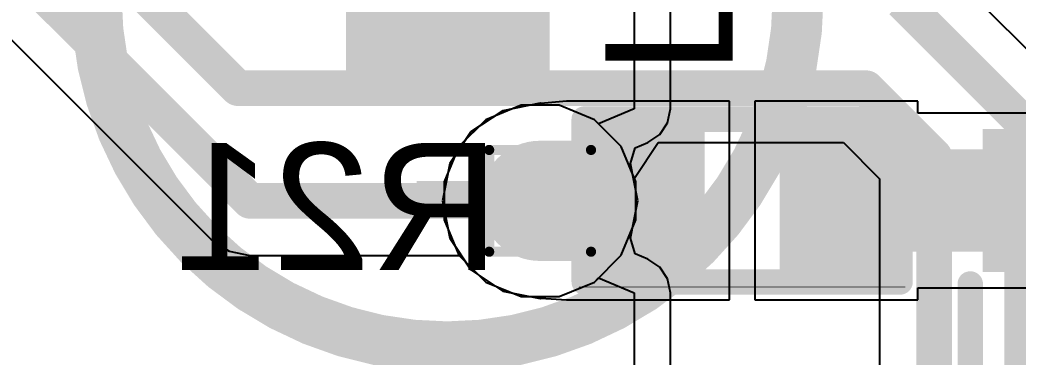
# Model space of a CAD drawing. Header units: inches. Extents: x -13 to 254, y -7 to 63.
# Drawn here: x -2.63 to 2.347, y 13.199 to 14.881 of the extents above; entities that cross this region are included whole.
import ezdxf

# ---------------------------------------------------------------- set-up
doc = ezdxf.new("R2010")
doc.units = ezdxf.units.IN
for name, color, linetype in [('Bottom Layer', 5, 'Continuous'), ('Bottom Overlay', 54, 'Continuous'), ('Bottom Paste', 16, 'Continuous'), ('Bottom Solder', 6, 'Continuous'), ('Dimensions', 6, 'Continuous'), ('Drill Drawing', 1, 'Continuous'), ('GND', 16, 'Continuous'), ('POWER', 76, 'Continuous'), ('Top Layer', 1, 'Continuous'), ('Top Overlay', 2, 'Continuous'), ('Top Paste', 8, 'Continuous'), ('Top Solder', 216, 'Continuous'), ('Via Holes', 16, 'Continuous')]:
    doc.layers.add(name, color=color, linetype=linetype)
doc.styles.add('Arial', font='', dxfattribs={"height": 0.2})
doc.styles.get('Arial').set_extended_font_data('Arial')

# ---------------------------------------------------------------- blocks, each defined once
blk = doc.blocks.new('LED_0402_29')
at = {"layer": 'Top Layer'}
for points in [[(-0.785, 0.36), (-0.165, 0.36), (-0.165, -0.36), (-0.785, -0.36)], [(0.165, 0.36), (0.785, 0.36), (0.785, -0.36), (0.165, -0.36)]]:
    blk.add_hatch(color=1, dxfattribs=at).paths.add_polyline_path(points)
at = {"layer": 'Top Overlay'}
blk.add_hatch(color=2, dxfattribs=at).paths.add_polyline_path([(0.9395, -0.5075), (1.5491, -0.5075), (1.5491, 0.5085), (0.9395, 0.5085)])
at = {"layer": 'Top Paste'}
for points in [[(-0.785, 0.36), (-0.165, 0.36), (-0.165, -0.36), (-0.785, -0.36)], [(0.165, 0.36), (0.785, 0.36), (0.785, -0.36), (0.165, -0.36)]]:
    blk.add_hatch(color=8, dxfattribs=at).paths.add_polyline_path(points)
at = {"layer": 'Top Solder'}
for points in [[(-0.8866, 0.4616), (-0.0634, 0.4616), (-0.0634, -0.4616), (-0.8866, -0.4616)], [(0.0634, 0.4616), (0.8866, 0.4616), (0.8866, -0.4616), (0.0634, -0.4616)]]:
    blk.add_hatch(color=216, dxfattribs=at).paths.add_polyline_path(points)
at = {"layer": 'Top Overlay'}
for points in [[(0.9398, 0.4572, 0.127, 0.127, 0), (-0.889, 0.4572, 0.127, 0.127, 0)], [(-0.889, -0.4572, 0.127, 0.127, 0), (-0.889, 0.4572, 0.127, 0.127, 0)], [(0.9398, -0.4572, 0.127, 0.127, 0), (0.9398, 0.4572, 0.127, 0.127, 0)], [(0.9398, -0.4572, 0.127, 0.127, 0), (-0.889, -0.4572, 0.127, 0.127, 0)]]:
    blk.add_lwpolyline(points, format="xyseb", dxfattribs=at)
for points in [[(-0.9207, 0.4572, 0.0635, 0.0635, 1), (-0.8572, 0.4572, 0.0635, 0.0635, 1)], [(-0.9207, 0.4572, 0.0635, 0.0635, 1), (-0.8572, 0.4572, 0.0635, 0.0635, 1)], [(0.908, 0.4572, 0.0635, 0.0635, 1), (0.9715, 0.4572, 0.0635, 0.0635, 1)], [(0.908, 0.4572, 0.0635, 0.0635, 1), (0.9715, 0.4572, 0.0635, 0.0635, 1)], [(-0.9207, -0.4572, 0.0635, 0.0635, 1), (-0.8572, -0.4572, 0.0635, 0.0635, 1)], [(-0.9207, -0.4572, 0.0635, 0.0635, 1), (-0.8572, -0.4572, 0.0635, 0.0635, 1)], [(0.908, -0.4572, 0.0635, 0.0635, 1), (0.9715, -0.4572, 0.0635, 0.0635, 1)], [(0.908, -0.4572, 0.0635, 0.0635, 1), (0.9715, -0.4572, 0.0635, 0.0635, 1)]]:
    blk.add_lwpolyline(points, format="xyseb", close=True, dxfattribs=at)
blk = doc.blocks.new('R___0402_B_33')
at = {"layer": 'Bottom Layer'}
for points in [[(-0.2413, 0.3175), (-0.2413, -0.3175), (-0.6985, -0.3175), (-0.6985, 0.3175)], [(0.6985, 0.3175), (0.6985, -0.3175), (0.2413, -0.3175), (0.2413, 0.3175)]]:
    blk.add_hatch(color=5, dxfattribs=at).paths.add_polyline_path(points)
at = {"layer": 'Bottom Paste'}
for points in [[(-0.2413, 0.3175), (-0.2413, -0.3175), (-0.6985, -0.3175), (-0.6985, 0.3175)], [(0.6985, 0.3175), (0.6985, -0.3175), (0.2413, -0.3175), (0.2413, 0.3175)]]:
    blk.add_hatch(color=16, dxfattribs=at).paths.add_polyline_path(points)
at = {"layer": 'Bottom Solder'}
for points in [[(-0.1863, 0.3725), (-0.1863, -0.3725), (-0.7535, -0.3725), (-0.7535, 0.3725)], [(0.7535, 0.3725), (0.7535, -0.3725), (0.1863, -0.3725), (0.1863, 0.3725)]]:
    blk.add_hatch(color=6, dxfattribs=at).paths.add_polyline_path(points)
at = {"layer": 'Bottom Overlay'}
for points in [[(-0.7874, 0.4064, 0.127, 0.127, 0), (-0.7874, -0.4064, 0.127, 0.127, 0)], [(0.7874, 0.4064, 0.127, 0.127, 0), (-0.7874, 0.4064, 0.127, 0.127, 0)], [(0.7874, 0.4064, 0.127, 0.127, 0), (0.7874, -0.4064, 0.127, 0.127, 0)], [(0.8128, 0.4318, 0.00323, 0.00323, 0), (-0.8128, 0.4318, 0.00323, 0.00323, 0)], [(0.7874, -0.4064, 0.127, 0.127, 0), (-0.7874, -0.4064, 0.127, 0.127, 0)]]:
    blk.add_lwpolyline(points, format="xyseb", dxfattribs=at)
for points in [[(-0.8191, 0.4064, 0.0635, 0.0635, 1), (-0.7556, 0.4064, 0.0635, 0.0635, 1)], [(-0.8191, 0.4064, 0.0635, 0.0635, 1), (-0.7556, 0.4064, 0.0635, 0.0635, 1)], [(0.7556, 0.4064, 0.0635, 0.0635, 1), (0.8191, 0.4064, 0.0635, 0.0635, 1)], [(0.7556, 0.4064, 0.0635, 0.0635, 1), (0.8191, 0.4064, 0.0635, 0.0635, 1)], [(-0.8136, 0.4318, 0.00161, 0.00161, 1), (-0.812, 0.4318, 0.00161, 0.00161, 1)], [(0.812, 0.4318, 0.00161, 0.00161, 1), (0.8136, 0.4318, 0.00161, 0.00161, 1)], [(-0.8191, -0.4064, 0.0635, 0.0635, 1), (-0.7556, -0.4064, 0.0635, 0.0635, 1)], [(-0.8191, -0.4064, 0.0635, 0.0635, 1), (-0.7556, -0.4064, 0.0635, 0.0635, 1)], [(0.7556, -0.4064, 0.0635, 0.0635, 1), (0.8191, -0.4064, 0.0635, 0.0635, 1)], [(0.7556, -0.4064, 0.0635, 0.0635, 1), (0.8191, -0.4064, 0.0635, 0.0635, 1)]]:
    blk.add_lwpolyline(points, format="xyseb", close=True, dxfattribs=at)
blk = doc.blocks.new('SOT_523_B_38')
at = {"layer": 'Bottom Layer'}
for points in [[(-0.7, 0.9), (-0.3, 0.9), (-0.3, 0.39), (-0.7, 0.39)], [(0.3, 0.9), (0.7, 0.9), (0.7, 0.39), (0.3, 0.39)], [(-0.2, -0.39), (0.2, -0.39), (0.2, -0.9), (-0.2, -0.9)]]:
    blk.add_hatch(color=5, dxfattribs=at).paths.add_polyline_path(points)
at = {"layer": 'Bottom Paste'}
for points in [[(-0.7, 0.9), (-0.3, 0.9), (-0.3, 0.39), (-0.7, 0.39)], [(0.3, 0.9), (0.7, 0.9), (0.7, 0.39), (0.3, 0.39)], [(-0.2, -0.39), (0.2, -0.39), (0.2, -0.9), (-0.2, -0.9)]]:
    blk.add_hatch(color=16, dxfattribs=at).paths.add_polyline_path(points)
at = {"layer": 'Bottom Solder'}
for points in [[(-0.8016, 1.0016), (-0.1984, 1.0016), (-0.1984, 0.2884), (-0.8016, 0.2884)], [(0.1984, 1.0016), (0.8016, 1.0016), (0.8016, 0.2884), (0.1984, 0.2884)], [(-0.3016, -0.2884), (0.3016, -0.2884), (0.3016, -1.0016), (-0.3016, -1.0016)]]:
    blk.add_hatch(color=6, dxfattribs=at).paths.add_polyline_path(points)
at = {"layer": 'Bottom Overlay'}
for points in [[(-0.9652, 0.508, 0.127, 0.127, 0), (-0.9652, 0.762, 0.127, 0.127, 0)], [(-0.9652, 0.762, 0.127, 0.127, 0), (-0.8382, 0.635, 0.127, 0.127, 0)], [(-0.9652, 0.508, 0.127, 0.127, 0), (-0.8382, 0.635, 0.127, 0.127, 0)], [(-0.1016, 0.4318, 0.127, 0.127, 0), (0.1016, 0.4318, 0.127, 0.127, 0)], [(-0.8636, -0.4572, 0.127, 0.127, 0), (-0.8636, 0.2286, 0.127, 0.127, 0)], [(0.8636, -0.4572, 0.127, 0.127, 0), (0.8636, 0.2286, 0.127, 0.127, 0)], [(-0.8636, -0.4572, 0.127, 0.127, 0), (-0.3556, -0.4572, 0.127, 0.127, 0)], [(0.3556, -0.4572, 0.127, 0.127, 0), (0.8636, -0.4572, 0.127, 0.127, 0)]]:
    blk.add_lwpolyline(points, format="xyseb", dxfattribs=at)
for points in [[(-0.997, 0.762, 0.0635, 0.0635, 1), (-0.9334, 0.762, 0.0635, 0.0635, 1)], [(-0.997, 0.762, 0.0635, 0.0635, 1), (-0.9334, 0.762, 0.0635, 0.0635, 1)], [(-0.87, 0.635, 0.0635, 0.0635, 1), (-0.8065, 0.635, 0.0635, 0.0635, 1)], [(-0.87, 0.635, 0.0635, 0.0635, 1), (-0.8065, 0.635, 0.0635, 0.0635, 1)], [(-0.997, 0.508, 0.0635, 0.0635, 1), (-0.9334, 0.508, 0.0635, 0.0635, 1)], [(-0.997, 0.508, 0.0635, 0.0635, 1), (-0.9334, 0.508, 0.0635, 0.0635, 1)], [(-0.1333, 0.4318, 0.0635, 0.0635, 1), (-0.0698, 0.4318, 0.0635, 0.0635, 1)], [(0.0698, 0.4318, 0.0635, 0.0635, 1), (0.1333, 0.4318, 0.0635, 0.0635, 1)], [(-0.8953, 0.2286, 0.0635, 0.0635, 1), (-0.8318, 0.2286, 0.0635, 0.0635, 1)], [(0.8318, 0.2286, 0.0635, 0.0635, 1), (0.8953, 0.2286, 0.0635, 0.0635, 1)], [(-0.8953, -0.4572, 0.0635, 0.0635, 1), (-0.8318, -0.4572, 0.0635, 0.0635, 1)], [(-0.8953, -0.4572, 0.0635, 0.0635, 1), (-0.8318, -0.4572, 0.0635, 0.0635, 1)], [(-0.3873, -0.4572, 0.0635, 0.0635, 1), (-0.3238, -0.4572, 0.0635, 0.0635, 1)], [(0.3238, -0.4572, 0.0635, 0.0635, 1), (0.3873, -0.4572, 0.0635, 0.0635, 1)], [(0.8318, -0.4572, 0.0635, 0.0635, 1), (0.8953, -0.4572, 0.0635, 0.0635, 1)], [(0.8318, -0.4572, 0.0635, 0.0635, 1), (0.8953, -0.4572, 0.0635, 0.0635, 1)]]:
    blk.add_lwpolyline(points, format="xyseb", close=True, dxfattribs=at)

msp = doc.modelspace()

# ---------------------------------------------------------------- hatches: boundary and pattern name
at = {"layer": 'Bottom Layer'}
h = msp.add_hatch(color=5, dxfattribs=at)
edge = h.paths.add_edge_path()
edge.add_arc((-0.0367, 13.9786), 0.3, 0, 360)
for points in [[(0.5009, 14.2786), (-0.0367, 14.2786), (-0.0367, 13.6785), (0.5009, 13.6785)], [(1.4407, 13.725), (2.6718, 13.725), (2.6718, 14.235), (1.4407, 14.235)]]:
    msp.add_hatch(color=5, dxfattribs=at).paths.add_polyline_path(points)
at = {"layer": 'GND'}
h = msp.add_hatch(color=16, dxfattribs=at)
edge = h.paths.add_edge_path()
edge.add_arc((-0.0367, 13.9786), 0.3, 0, 360)
at = {"layer": 'POWER'}
h = msp.add_hatch(color=76, dxfattribs=at)
edge = h.paths.add_edge_path()
edge.add_arc((-0.0367, 13.9786), 0.3, 0, 360)
at = {"layer": 'Top Layer'}
h = msp.add_hatch(color=1, dxfattribs=at)
edge = h.paths.add_edge_path()
edge.add_arc((-0.0367, 13.9786), 0.3, 0, 360)
at = {"layer": 'Via Holes'}
h = msp.add_hatch(color=7, dxfattribs=at)
edge = h.paths.add_edge_path()
edge.add_arc((-0.0367, 13.9786), 0.15, 0, 360)

# ---------------------------------------------------------------- linework, layer by layer
at = {"layer": 'Bottom Layer'}
for p, q in [((-0.0367, 14.4657), (-0.2232, 14.4286)), ((-0.0325, 14.4649), (-0.0367, 14.4657)), ((0.0945, 14.4753), (-0.0325, 14.4649)), ((0.0945, 14.4753), (0.0945, 14.4753)), ((0.9073, 14.4753), (0.0945, 14.4753)), ((0.9073, 13.4847), (0.9073, 14.4753)), ((1.8471, 14.4753), (1.0343, 14.4753)), ((1.0343, 14.4753), (1.0343, 13.4847)), ((1.8471, 14.4163), (1.8471, 14.4753)), ((-0.2232, 14.4286), (-0.3812, 14.323)), ((2.6718, 14.4163), (1.8471, 14.4163)), ((-0.3812, 14.323), (-0.4868, 14.165)), ((-0.4868, 14.165), (-0.5239, 13.9786)), ((-0.5239, 13.9786), (-0.4868, 13.7921)), ((-0.4868, 13.7921), (-0.3812, 13.6341)), ((-0.3812, 13.6341), (-0.2232, 13.5285)), ((1.8471, 13.4847), (1.8471, 13.5437)), ((1.8471, 13.5437), (2.6718, 13.5437)), ((-0.2232, 13.5285), (-0.0367, 13.4914)), ((-0.0367, 13.4914), (-0.0325, 13.4922)), ((-0.0325, 13.4922), (0.0945, 13.4847)), ((0.0945, 13.4847), (0.0945, 13.4847)), ((0.0945, 13.4847), (0.9073, 13.4847)), ((1.0343, 13.4847), (1.8471, 13.4847))]:
    msp.add_line(p, q, dxfattribs=at)
at = {"layer": 'Dimensions'}
for points in [[(-2.25, 15, 0.254, 0.254, 0), (-2.25, 17, 0.254, 0.254, 0)], [(1.25, 15, 0.254, 0.254, 0), (1.25, 17, 0.254, 0.254, 0)], [(1.25, 15, 0.254, 0.254, -1), (-2.25, 15, 0.254, 0.254, 0)]]:
    msp.add_lwpolyline(points, format="xyseb", dxfattribs=at)
for points in [[(-2.3135, 15, 0.127, 0.127, 1), (-2.1865, 15, 0.127, 0.127, 1)], [(-2.3135, 15, 0.127, 0.127, 1), (-2.1865, 15, 0.127, 0.127, 1)], [(1.1865, 15, 0.127, 0.127, 1), (1.3135, 15, 0.127, 0.127, 1)], [(1.1865, 15, 0.127, 0.127, 1), (1.3135, 15, 0.127, 0.127, 1)]]:
    msp.add_lwpolyline(points, format="xyseb", close=True, dxfattribs=at)
at = {"layer": 'Drill Drawing'}
for points in [[(-0.2907, 14.2326, 0.0508, 0.0508, 0), (0.2173, 14.2326, 0.0508, 0.0508, 0)], [(-0.2907, 13.7246, 0.0508, 0.0508, 0), (-0.2907, 14.2326, 0.0508, 0.0508, 0)], [(0.2173, 13.7246, 0.0508, 0.0508, 0), (0.2173, 14.2326, 0.0508, 0.0508, 0)], [(-0.2907, 13.7246, 0.0508, 0.0508, 0), (0.2173, 13.7246, 0.0508, 0.0508, 0)]]:
    msp.add_lwpolyline(points, format="xyseb", dxfattribs=at)
for points in [[(-0.3034, 14.2326, 0.0254, 0.0254, 1), (-0.278, 14.2326, 0.0254, 0.0254, 1)], [(-0.3034, 14.2326, 0.0254, 0.0254, 1), (-0.278, 14.2326, 0.0254, 0.0254, 1)], [(0.2046, 14.2326, 0.0254, 0.0254, 1), (0.23, 14.2326, 0.0254, 0.0254, 1)], [(0.2046, 14.2326, 0.0254, 0.0254, 1), (0.23, 14.2326, 0.0254, 0.0254, 1)], [(-0.3034, 13.7246, 0.0254, 0.0254, 1), (-0.278, 13.7246, 0.0254, 0.0254, 1)], [(-0.3034, 13.7246, 0.0254, 0.0254, 1), (-0.278, 13.7246, 0.0254, 0.0254, 1)], [(0.2046, 13.7246, 0.0254, 0.0254, 1), (0.23, 13.7246, 0.0254, 0.0254, 1)], [(0.2046, 13.7246, 0.0254, 0.0254, 1), (0.23, 13.7246, 0.0254, 0.0254, 1)]]:
    msp.add_lwpolyline(points, format="xyseb", close=True, dxfattribs=at)
at = {"layer": 'GND'}
for p, q in [((2.5601, 14.565), (1.9601, 15.165)), ((-2.7207, 14.831), (-1.676, 13.7863)), ((0.4338, 14.0912), (0.5526, 14.269)), ((0.5526, 14.269), (1.4763, 14.269)), ((1.4763, 14.269), (1.6562, 14.0891)), ((0.4411, 14.0736), (0.4338, 14.0912)), ((1.6562, 14.0891), (1.6562, 9.3228)), ((0.4411, 13.8835), (0.4411, 14.0736)), ((0.3683, 13.7079), (0.4411, 13.8835)), ((-1.676, 13.7863), (-1.676, 13.7863)), ((-1.676, 13.7863), (-1.5877, 13.7273)), ((-1.5877, 13.7273), (-1.4837, 13.7066)), ((-1.4837, 13.7066), (-1.4837, 13.7066)), ((-1.4837, 13.7066), (-0.4405, 13.7066)), ((-0.4405, 13.7066), (-0.3074, 13.5735)), ((0.2339, 13.5735), (0.3683, 13.7079)), ((-0.3074, 13.5735), (-0.1318, 13.5008)), ((0.0583, 13.5008), (0.2339, 13.5735)), ((-0.1318, 13.5008), (0.0583, 13.5008))]:
    msp.add_line(p, q, dxfattribs=at)
for points in [[(-2.1728, 15.1706, 0.1778, 0.1778, 0), (-1.5431, 14.5409, 0.1778, 0.1778, 0)], [(-2.5284, 15.0233, 0.1778, 0.1778, 0), (-1.4837, 13.9786, 0.1778, 0.1778, 0)], [(1.7678, 14.9727, 0.1778, 0.1778, 0), (2.3678, 14.3727, 0.1778, 0.1778, 0)], [(-1.5431, 14.5409, 0.1778, 0.1778, 0), (1.5889, 14.5409, 0.1778, 0.1778, 0)], [(1.5889, 14.5409, 0.1778, 0.1778, 0), (1.9281, 14.2017, 0.1778, 0.1778, 0)], [(2.3678, 10.5026, 0.1778, 0.1778, 0), (2.3678, 14.3727, 0.1778, 0.1778, 0)], [(1.9281, 8.919, 0.1778, 0.1778, 0), (1.9281, 14.2017, 0.1778, 0.1778, 0)], [(-1.4837, 13.9786, 0.1778, 0.1778, 0), (-0.0367, 13.9786, 0.1778, 0.1778, 0)]]:
    msp.add_lwpolyline(points, format="xyseb", dxfattribs=at)
for points in [[(-1.5876, 14.5409, 0.0889, 0.0889, 1), (-1.4987, 14.5409, 0.0889, 0.0889, 1)], [(-1.5876, 14.5409, 0.0889, 0.0889, 1), (-1.4987, 14.5409, 0.0889, 0.0889, 1)], [(1.5445, 14.5409, 0.0889, 0.0889, 1), (1.6334, 14.5409, 0.0889, 0.0889, 1)], [(1.5445, 14.5409, 0.0889, 0.0889, 1), (1.6334, 14.5409, 0.0889, 0.0889, 1)], [(2.3233, 14.3727, 0.0889, 0.0889, 1), (2.4122, 14.3727, 0.0889, 0.0889, 1)], [(2.3233, 14.3727, 0.0889, 0.0889, 1), (2.4122, 14.3727, 0.0889, 0.0889, 1)], [(1.8837, 14.2017, 0.0889, 0.0889, 1), (1.9726, 14.2017, 0.0889, 0.0889, 1)], [(1.8837, 14.2017, 0.0889, 0.0889, 1), (1.9726, 14.2017, 0.0889, 0.0889, 1)], [(-1.5281, 13.9786, 0.0889, 0.0889, 1), (-1.4392, 13.9786, 0.0889, 0.0889, 1)], [(-1.5281, 13.9786, 0.0889, 0.0889, 1), (-1.4392, 13.9786, 0.0889, 0.0889, 1)], [(-0.0812, 13.9786, 0.0889, 0.0889, 1), (0.0077, 13.9786, 0.0889, 0.0889, 1)]]:
    msp.add_lwpolyline(points, format="xyseb", close=True, dxfattribs=at)
at = {"layer": 'POWER'}
for p, q in [((-0.1318, 14.4564), (-0.3074, 14.3836)), ((0.0583, 14.4564), (-0.1318, 14.4564)), ((0.2339, 14.3836), (0.0583, 14.4564)), ((-0.3074, 14.3836), (-0.4418, 14.2492)), ((0.3683, 14.2492), (0.2339, 14.3836)), ((-0.4418, 14.2492), (-0.5145, 14.0736)), ((0.4411, 14.0736), (0.3683, 14.2492)), ((-0.5145, 14.0736), (-0.5145, 13.8835)), ((0.4411, 13.8835), (0.4411, 14.0736)), ((-0.5145, 13.8835), (-0.4418, 13.7079)), ((0.3683, 13.7079), (0.4411, 13.8835)), ((-0.4418, 13.7079), (-0.3074, 13.5735)), ((0.2339, 13.5735), (0.3683, 13.7079)), ((-0.3074, 13.5735), (-0.1318, 13.5008)), ((0.0583, 13.5008), (0.2339, 13.5735)), ((-0.1318, 13.5008), (0.0583, 13.5008))]:
    msp.add_line(p, q, dxfattribs=at)
at = {"layer": 'Top Layer'}
for p, q in [((0.4318, 17.5867), (0.4318, 14.4372)), ((0.6131, 14.4372), (0.6131, 17.4054)), ((-0.1318, 14.4564), (-0.3074, 14.3836)), ((0.0583, 14.4564), (-0.1318, 14.4564)), ((0.2339, 14.3836), (0.0583, 14.4564)), ((0.4318, 14.4372), (0.254, 14.3636)), ((0.5993, 14.3678), (0.6131, 14.4372)), ((-0.3074, 14.3836), (-0.4418, 14.2492)), ((0.254, 14.3636), (0.2339, 14.3836)), ((0.56, 14.309), (0.5993, 14.3678)), ((0.5012, 14.2697), (0.56, 14.309)), ((-0.4418, 14.2492), (-0.5145, 14.0736)), ((0.4134, 14.165), (0.4371, 14.2432)), ((0.4371, 14.2432), (0.5012, 14.2697)), ((0.4504, 13.9786), (0.4134, 14.165)), ((-0.5145, 14.0736), (-0.5145, 13.8835)), ((0.4134, 13.7921), (0.4504, 13.9786)), ((-0.5145, 13.8835), (-0.4418, 13.7079)), ((0.4371, 13.714), (0.4134, 13.7921)), ((-0.4418, 13.7079), (-0.3074, 13.5735)), ((0.5012, 13.6874), (0.4371, 13.714)), ((0.56, 13.6481), (0.5012, 13.6874)), ((0.5993, 13.5893), (0.56, 13.6481)), ((0.2339, 13.5735), (0.254, 13.5936)), ((0.254, 13.5936), (0.4318, 13.5199)), ((0.6131, 13.5199), (0.5993, 13.5893)), ((-0.3074, 13.5735), (-0.1318, 13.5008)), ((0.0583, 13.5008), (0.2339, 13.5735)), ((-0.1318, 13.5008), (0.0583, 13.5008)), ((0.4318, 13.5199), (0.4318, 11.5545)), ((0.6131, 11.5545), (0.6131, 13.5199))]:
    msp.add_line(p, q, dxfattribs=at)

# ---------------------------------------------------------------- block references
for name, p, rotation in [('LED_0402_29', (-0.4971, 16.0918), 270), ('R___0402_B_33', (0.9708, 13.98), 180)]:
    msp.add_blockref(name, p, dxfattribs=dict(rotation=rotation))
msp.add_blockref('SOT_523_B_38', (2.9718, 13.335))

# ---------------------------------------------------------------- texts
at = {"layer": 'Bottom Overlay', "style": 'Arial', "text_generation_flag": 2}
msp.add_text('R21', height=0.635, dxfattribs=at).set_placement((-0.2387, 13.6328))
at = {"layer": 'Top Overlay', "style": 'Arial'}
msp.add_text('LED3', height=0.635, rotation=90, dxfattribs=at).set_placement((0.9238, 14.6057))
at = {"layer": 'Top Overlay', "style": 'Arial', "text_generation_flag": 2}
msp.add_text('-', height=1.016, rotation=360, dxfattribs=at).set_placement((-0.2428, 13.6284))

doc.saveas('drawing.dxf')
